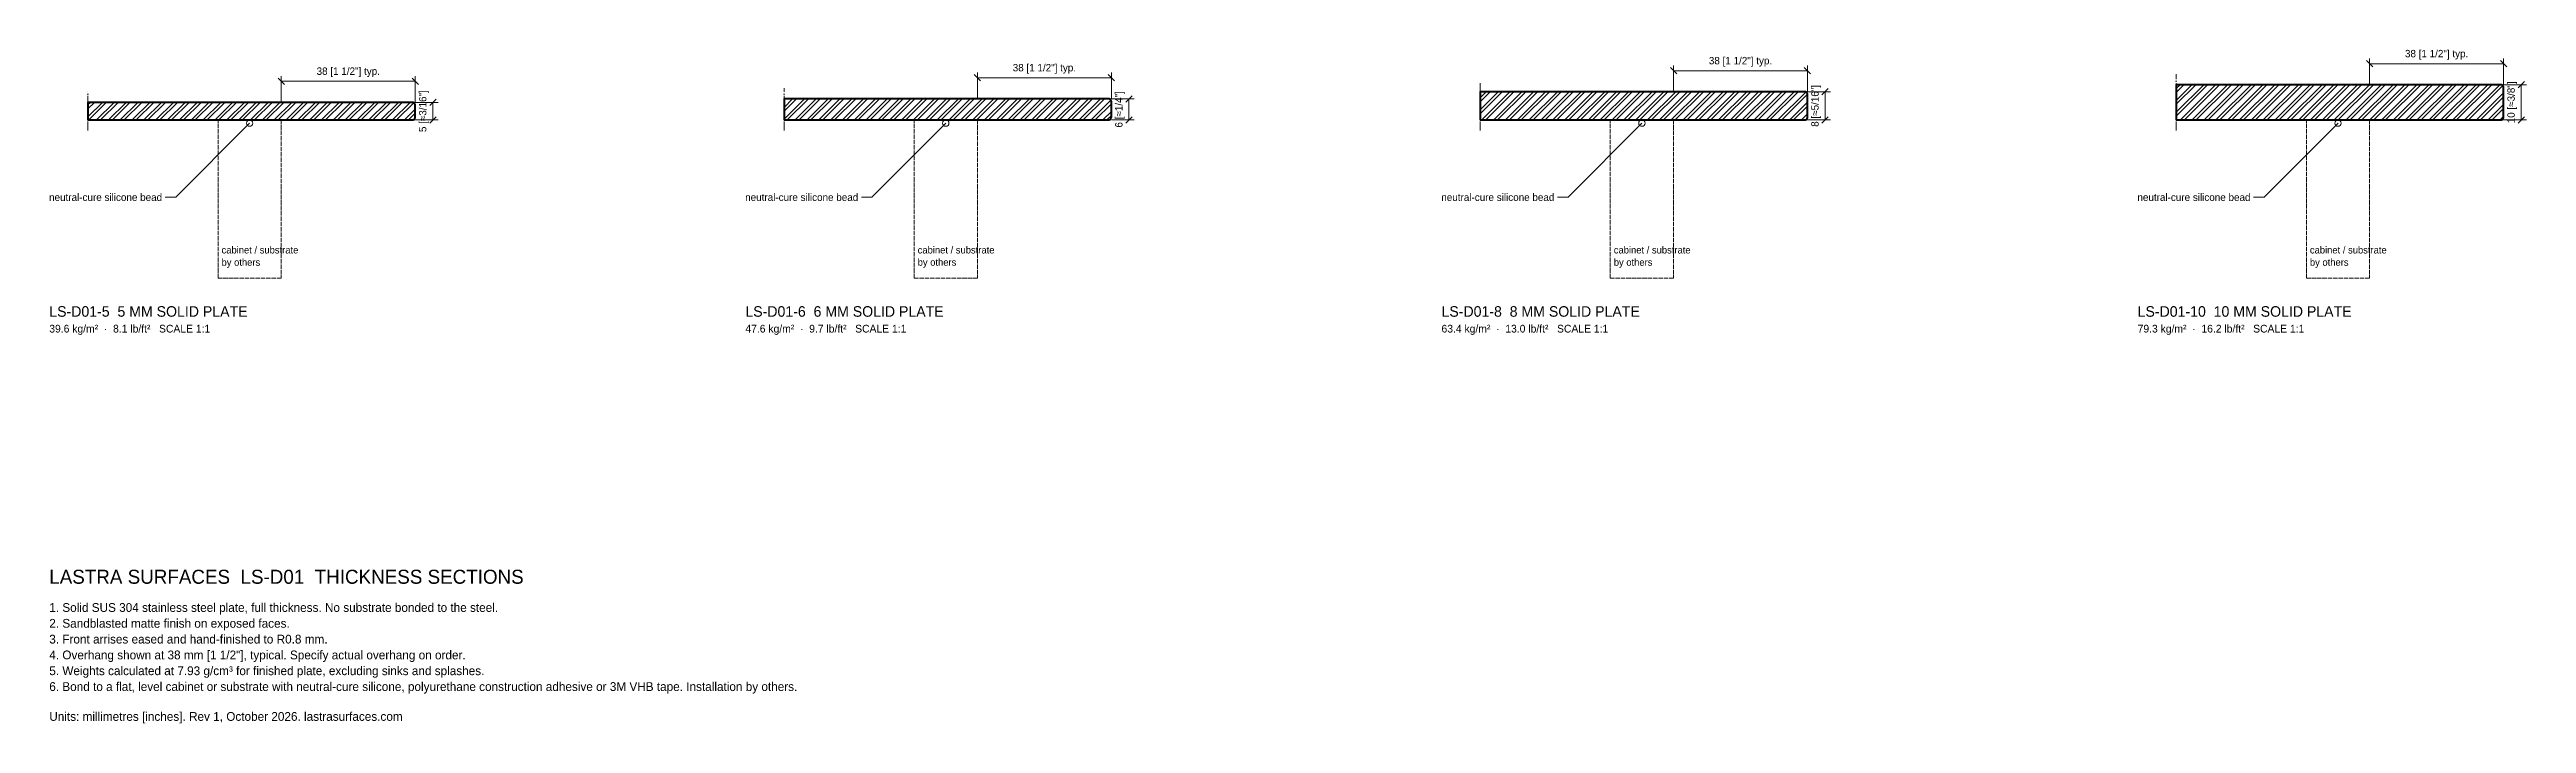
# Model space of a CAD drawing. Header units: millimetres. Extents: x 0 to 705, y -172 to 20.
import ezdxf
from ezdxf.enums import TextEntityAlignment as Align

# ---------------------------------------------------------------- set-up
doc = ezdxf.new("R2010")
doc.units = ezdxf.units.MM
doc.linetypes.add('DASHDOT', pattern=[3.556, 2.54, -0.508, 0, -0.508])
doc.linetypes.add('DASHED', pattern=[1.524, 1.27, -0.254])
for name, color, linetype, lineweight in [('BYOTHERS', 8, 'DASHED', 13), ('CUT', 8, 'DASHDOT', 13), ('DIM', 2, 'Continuous', 13), ('HATCH', 8, 'Continuous', 9), ('NOTE', 8, 'Continuous', 13), ('OUTLINE', 7, 'Continuous', 50), ('TITLE', 7, 'Continuous', 25)]:
    doc.layers.add(name, color=color, linetype=linetype, lineweight=lineweight)

msp = doc.modelspace()

# ---------------------------------------------------------------- hatches: boundary and pattern name
at = {"layer": 'HATCH'}
h = msp.add_hatch(dxfattribs=at)
h.set_pattern_fill('ANSI32', scale=0.25)
h.paths.add_polyline_path([(407, 0), (499.3, 0), (499.51, 0.03), (499.7, 0.11), (499.87, 0.23), (499.99, 0.4), (500.07, 0.59), (500.1, 0.8), (500.1, 7.2), (500.07, 7.41), (499.99, 7.6), (499.87, 7.77), (499.7, 7.89), (499.51, 7.97), (499.3, 8), (407, 8)])
h = msp.add_hatch(dxfattribs=at)
h.set_pattern_fill('ANSI32', scale=0.25)
h.paths.add_polyline_path([(605, 0), (697.3, 0), (697.51, 0.03), (697.7, 0.11), (697.87, 0.23), (697.99, 0.4), (698.07, 0.59), (698.1, 0.8), (698.1, 9.2), (698.07, 9.41), (697.99, 9.6), (697.87, 9.77), (697.7, 9.89), (697.51, 9.97), (697.3, 10), (605, 10)])
h = msp.add_hatch(dxfattribs=at)
h.set_pattern_fill('ANSI32', scale=0.25)
h.paths.add_polyline_path([(11, 0), (103.3, 0), (103.51, 0.03), (103.7, 0.11), (103.87, 0.23), (103.99, 0.4), (104.07, 0.59), (104.1, 0.8), (104.1, 4.2), (104.07, 4.41), (103.99, 4.6), (103.87, 4.77), (103.7, 4.89), (103.51, 4.97), (103.3, 5), (11, 5)])
h = msp.add_hatch(dxfattribs=at)
h.set_pattern_fill('ANSI32', scale=0.25)
h.paths.add_polyline_path([(209, 0), (301.3, 0), (301.51, 0.03), (301.7, 0.11), (301.87, 0.23), (301.99, 0.4), (302.07, 0.59), (302.1, 0.8), (302.1, 5.2), (302.07, 5.41), (301.99, 5.6), (301.87, 5.77), (301.7, 5.89), (301.51, 5.97), (301.3, 6), (209, 6)])

# ---------------------------------------------------------------- linework, layer by layer
at = {"layer": 'BYOTHERS'}
for p, q in [((48, -45), (48, 0)), ((246, -45), (246, 0)), ((444, -45), (444, 0)), ((642, -45), (642, 0))]:
    msp.add_line(p, q, dxfattribs=at)
for points in [[(48, 0), (66, 0), (66, -45), (48, -45)], [(246, 0), (264, 0), (264, -45), (246, -45)], [(444, 0), (462, 0), (462, -45), (444, -45)], [(642, 0), (660, 0), (660, -45), (642, -45)]]:
    msp.add_lwpolyline(points, dxfattribs=at)
at = {"layer": 'CUT'}
for p, q in [((11, -3), (11, 8)), ((209, -3), (209, 9)), ((407, -3), (407, 11)), ((605, -3), (605, 13))]:
    msp.add_line(p, q, dxfattribs=at)
at = {"layer": 'DIM'}
for p, q in [((461.1, 14.9), (462.9, 13.1)), ((462, 8), (462, 15.5)), ((499.2, 14.9), (501, 13.1)), ((500.1, 8), (500.1, 15.5)), ((659.1, 16.9), (660.9, 15.1)), ((660, 10), (660, 17.5)), ((660, 16), (698.1, 16)), ((697.2, 16.9), (699, 15.1)), ((698.1, 10), (698.1, 17.5)), ((65.1, 11.9), (66.9, 10.1)), ((66, 5), (66, 12.5)), ((66, 11), (104.1, 11)), ((103.2, 11.9), (105, 10.1)), ((104.1, 5), (104.1, 12.5)), ((263.1, 12.9), (264.9, 11.1)), ((264, 6), (264, 13.5)), ((264, 12), (302.1, 12)), ((301.2, 12.9), (303, 11.1)), ((302.1, 6), (302.1, 13.5)), ((462, 14), (500.1, 14)), ((500.1, 8), (506.6, 8)), ((504.2, 7.1), (506, 8.9)), ((505.1, 0), (505.1, 8)), ((698.1, 10), (704.6, 10)), ((702.2, 9.1), (704, 10.9)), ((703.1, 0), (703.1, 10)), ((104.1, 5), (110.6, 5)), ((104.1, 0), (110.6, 0)), ((108.2, 4.1), (110, 5.9)), ((108.2, -0.9), (110, 0.9)), ((109.1, 0), (109.1, 5)), ((302.1, 6), (308.6, 6)), ((302.1, 0), (308.6, 0)), ((306.2, 5.1), (308, 6.9)), ((306.2, -0.9), (308, 0.9)), ((307.1, 0), (307.1, 6)), ((500.1, 0), (506.6, 0)), ((504.2, -0.9), (506, 0.9)), ((698.1, 0), (704.6, 0)), ((702.2, -0.9), (704, 0.9))]:
    msp.add_line(p, q, dxfattribs=at)
at = {"layer": 'NOTE'}
for points in [[(57, -0.9), (36, -22), (33, -22)], [(255, -0.9), (234, -22), (231, -22)], [(453, -0.9), (432, -22), (429, -22)], [(651, -0.9), (630, -22), (627, -22)]]:
    msp.add_lwpolyline(points, dxfattribs=at)
for centre in [(57, -0.9), (255, -0.9), (453, -0.9), (651, -0.9)]:
    msp.add_circle(centre, 0.9, dxfattribs=at)
at = {"layer": 'OUTLINE'}
for points in [[(407, 0), (499.3, 0), (499.51, 0.03), (499.7, 0.11), (499.87, 0.23), (499.99, 0.4), (500.07, 0.59), (500.1, 0.8), (500.1, 7.2), (500.07, 7.41), (499.99, 7.6), (499.87, 7.77), (499.7, 7.89), (499.51, 7.97), (499.3, 8), (407, 8)], [(605, 0), (697.3, 0), (697.51, 0.03), (697.7, 0.11), (697.87, 0.23), (697.99, 0.4), (698.07, 0.59), (698.1, 0.8), (698.1, 9.2), (698.07, 9.41), (697.99, 9.6), (697.87, 9.77), (697.7, 9.89), (697.51, 9.97), (697.3, 10), (605, 10)], [(11, 0), (103.3, 0), (103.51, 0.03), (103.7, 0.11), (103.87, 0.23), (103.99, 0.4), (104.07, 0.59), (104.1, 0.8), (104.1, 4.2), (104.07, 4.41), (103.99, 4.6), (103.87, 4.77), (103.7, 4.89), (103.51, 4.97), (103.3, 5), (11, 5)], [(209, 0), (301.3, 0), (301.51, 0.03), (301.7, 0.11), (301.87, 0.23), (301.99, 0.4), (302.07, 0.59), (302.1, 0.8), (302.1, 5.2), (302.07, 5.41), (301.99, 5.6), (301.87, 5.77), (301.7, 5.89), (301.51, 5.97), (301.3, 6), (209, 6)]]:
    msp.add_lwpolyline(points, close=True, dxfattribs=at)

# ---------------------------------------------------------------- texts
at = {"layer": 'BYOTHERS'}
for s, p in [('cabinet / substrate', (49, -38)), ('by others', (49, -41.5)), ('cabinet / substrate', (247, -38)), ('by others', (247, -41.5)), ('cabinet / substrate', (445, -38)), ('by others', (445, -41.5)), ('cabinet / substrate', (643, -38)), ('by others', (643, -41.5))]:
    msp.add_text(s, height=2, dxfattribs=at).set_placement(p)
at = {"layer": 'DIM'}
for p in [(85.05, 12.2), (283.05, 13.2), (481.05, 15.2), (679.05, 17.2)]:
    msp.add_text('38 [1 1/2"] typ.', height=2.1, dxfattribs=at).set_placement(p, align=Align.BOTTOM_CENTER)
for s, p in [('5 [≈3/16"]', (107.9, 2.5)), ('6 [≈1/4"]', (305.9, 3)), ('8 [≈5/16"]', (503.9, 4)), ('10 [≈3/8"]', (701.9, 5))]:
    msp.add_text(s, height=2.1, rotation=90, dxfattribs=at).set_placement(p, align=Align.BOTTOM_CENTER)
at = {"layer": 'NOTE'}
for p in [(32.1, -22), (230.1, -22), (428.1, -22), (626.1, -22)]:
    msp.add_text('neutral-cure silicone bead', height=2.1, dxfattribs=at).set_placement(p, align=Align.MIDDLE_RIGHT)
for s, height, p in [('39.6 kg/m²  ·  8.1 lb/ft²   SCALE 1:1', 2.2, (0, -60.5)), ('47.6 kg/m²  ·  9.7 lb/ft²   SCALE 1:1', 2.2, (198, -60.5)), ('63.4 kg/m²  ·  13.0 lb/ft²   SCALE 1:1', 2.2, (396, -60.5)), ('79.3 kg/m²  ·  16.2 lb/ft²   SCALE 1:1', 2.2, (594, -60.5)), ('1. Solid SUS 304 stainless steel plate, full thickness. No substrate bonded to the steel.', 2.5, (0, -140)), ('3. Front arrises eased and hand-finished to R0.8 mm.', 2.5, (0, -149)), ('2. Sandblasted matte finish on exposed faces.', 2.5, (0, -144.5)), ('4. Overhang shown at 38 mm [1 1/2"], typical. Specify actual overhang on order.', 2.5, (0, -153.5)), ('5. Weights calculated at 7.93 g/cm³ for finished plate, excluding sinks and splashes.', 2.5, (0, -158)), ('6. Bond to a flat, level cabinet or substrate with neutral-cure silicone, polyurethane construction adhesive or 3M VHB tape. Installation by others.', 2.5, (0, -162.5)), ('Units: millimetres [inches]. Rev 1, October 2026. lastrasurfaces.com', 2.5, (0, -171))]:
    msp.add_text(s, height=height, dxfattribs=at).set_placement(p)
at = {"layer": 'TITLE'}
for s, height, p in [('LS-D01-5  5 MM SOLID PLATE', 3, (0, -56)), ('LS-D01-6  6 MM SOLID PLATE', 3, (198, -56)), ('LS-D01-8  8 MM SOLID PLATE', 3, (396, -56)), ('LS-D01-10  10 MM SOLID PLATE', 3, (594, -56)), ('LASTRA SURFACES  LS-D01  THICKNESS SECTIONS', 4, (0, -132))]:
    msp.add_text(s, height=height, dxfattribs=at).set_placement(p)

doc.saveas('drawing.dxf')
